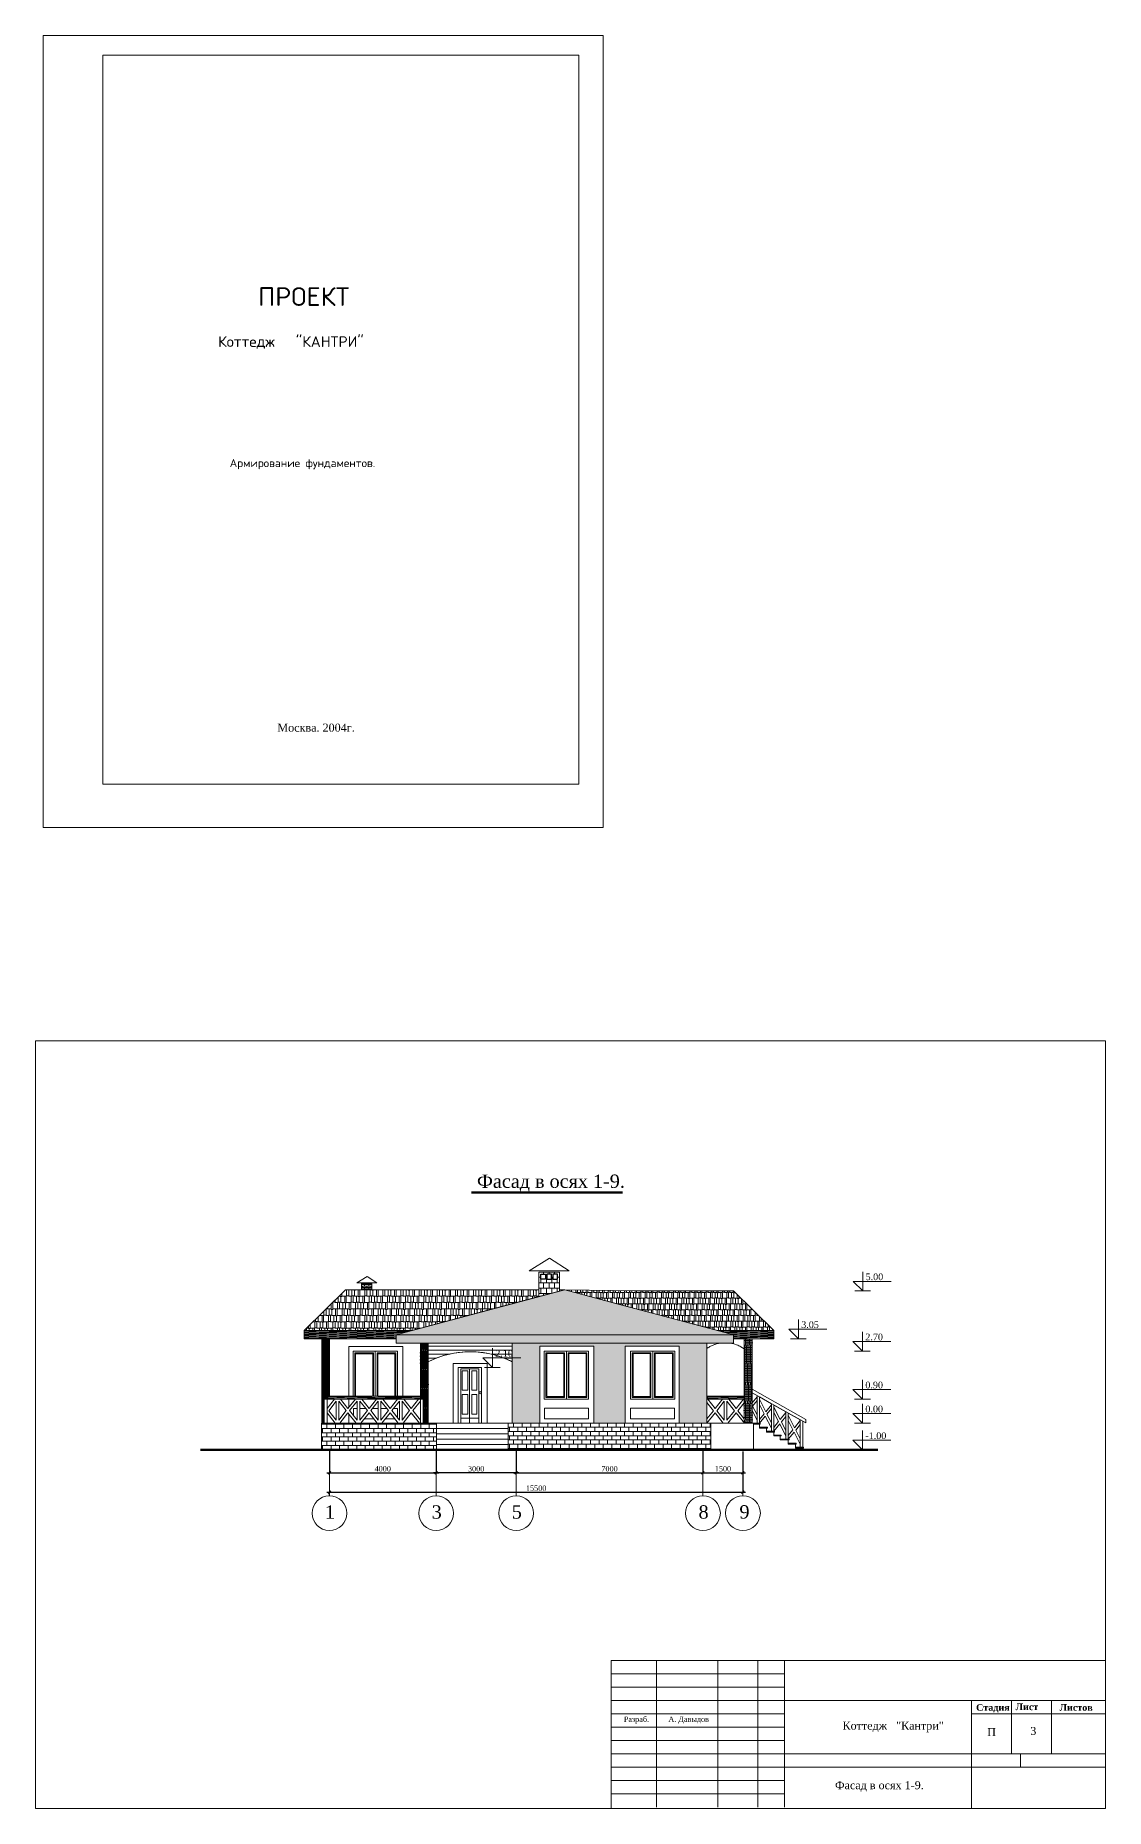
# Model space of a CAD drawing. Extents: x 1526320 to 3332998, y -546296 to 333165.
# Drawn here: x 1797402 to 1837504, y -190573 to -124085 of the extents above; entities that cross this region are included whole.
import ezdxf

# ---------------------------------------------------------------- set-up
doc = ezdxf.new("R2010")
doc.units = 0
doc.header["$LTSCALE"] = 500
doc.header["$MEASUREMENT"] = 0
doc.layers.get('0').update_dxf_attribs({"linetype": 'CONTINUOUS', "lineweight": 0})
doc.layers.add('Для печати', color=250, linetype='CONTINUOUS', lineweight=0)
doc.styles.add('NAKLON', font='TIMESBD.TTF', dxfattribs={"height": 500})
doc.styles.add('ROMANS', font='romans', dxfattribs={"height": 2.5})
doc.styles.get("Standard").update_dxf_attribs({"font": 'TIMES.TTF', "height": 150})
doc.dimstyles.new('ISO-25', dxfattribs={"dimtxt": 300, "dimasz": 100, "dimexe": 0, "dimexo": 0, "dimgap": 50, "dimtad": 1, "dimdec": 0, "dimrnd": 10, "dimtxsty": 'Standard', "dimblk": 'OBLIQUE', "dimcen": 100, "dimdle": 100, "dimadec": 0, "dimazin": 0, "dimtfac": 1, "dimtdec": 0, "dimtmove": 0, "dimatfit": 3, "dimldrblk": 'OBLIQUE', "dimfxl": 0, "dimarcsym": 0})
pattern_1 = [(179, (261401.94, 21167.876), (-77.314382, -42.4071368), [109.375, -21.875, 0, -21.875])]

# ---------------------------------------------------------------- blocks, each defined once
blk = doc.blocks.new('_Oblique')
at = {"color": 0, "linetype": 'ByBlock', "lineweight": -2}
blk.add_line((-0.5, -0.5), (0.5, 0.5), dxfattribs=at)
blk = doc.blocks.new('*D57')
at = {"layer": 'Для печати', "color": 0, "linetype": 'Continuous', "lineweight": -2, "ltscale": 0.13}
for p, q in [((1815416, -177137), (1815416, -177987)), ((1822416, -177137), (1822416, -177987)), ((1815316, -177987), (1822516, -177987))]:
    blk.add_line(p, q, dxfattribs=at)
at = {"layer": 'Для печати', "color": 0, "linetype": 'Continuous', "lineweight": -2, "ltscale": 0.13, "xscale": 100, "yscale": 100, "zscale": 100, "rotation": 180}
blk.add_blockref('_Oblique', (1815416, -177987), dxfattribs=at)
at = {"layer": 'Для печати', "color": 0, "linetype": 'Continuous', "lineweight": -2, "ltscale": 0.13, "xscale": 100, "yscale": 100, "zscale": 100}
blk.add_blockref('_Oblique', (1822416, -177987), dxfattribs=at)
at = {"layer": 'Для печати', "color": 0, "linetype": 'Continuous', "lineweight": 5, "ltscale": 0.13, "insert": (1818916, -177835), "char_height": 200, "attachment_point": 5}
blk.add_mtext('7000', dxfattribs=at)
blk = doc.blocks.new('*D58')
at = {"layer": 'Для печати', "color": 0, "linetype": 'Continuous', "lineweight": -2, "ltscale": 0.13}
for p, q in [((1823916, -177190), (1823916, -178710)), ((1808317, -178710), (1824016, -178710)), ((1808417, -178846), (1808417, -178710))]:
    blk.add_line(p, q, dxfattribs=at)
at = {"layer": 'Для печати', "color": 0, "linetype": 'Continuous', "lineweight": -2, "ltscale": 0.13, "xscale": 100, "yscale": 100, "zscale": 100, "rotation": 180}
blk.add_blockref('_Oblique', (1808417, -178710), dxfattribs=at)
at = {"layer": 'Для печати', "color": 0, "linetype": 'Continuous', "lineweight": -2, "ltscale": 0.13, "xscale": 100, "yscale": 100, "zscale": 100}
blk.add_blockref('_Oblique', (1823916, -178710), dxfattribs=at)
at = {"layer": 'Для печати', "color": 0, "linetype": 'Continuous', "lineweight": 5, "ltscale": 0.13, "insert": (1816166, -178559), "char_height": 200, "attachment_point": 5}
blk.add_mtext('15500', dxfattribs=at)
blk = doc.blocks.new('*D54')
at = {"layer": 'Для печати', "color": 0, "linetype": 'Continuous', "lineweight": -2, "ltscale": 0.13}
for p, q in [((1812417, -177137), (1812417, -177987)), ((1815416, -177137), (1815416, -177987)), ((1815516, -177987), (1812317, -177987))]:
    blk.add_line(p, q, dxfattribs=at)
at = {"layer": 'Для печати', "color": 0, "linetype": 'Continuous', "lineweight": -2, "ltscale": 0.13, "xscale": 100, "yscale": 100, "zscale": 100, "rotation": 180}
blk.add_blockref('_Oblique', (1812417, -177987), dxfattribs=at)
at = {"layer": 'Для печати', "color": 0, "linetype": 'Continuous', "lineweight": -2, "ltscale": 0.13, "xscale": 100, "yscale": 100, "zscale": 100}
blk.add_blockref('_Oblique', (1815416, -177987), dxfattribs=at)
at = {"layer": 'Для печати', "color": 0, "linetype": 'Continuous', "lineweight": 5, "ltscale": 0.13, "insert": (1813916, -177835), "char_height": 200, "attachment_point": 5}
blk.add_mtext('3000', dxfattribs=at)
blk = doc.blocks.new('*D55')
at = {"layer": 'Для печати', "color": 0, "linetype": 'Continuous', "lineweight": -2, "ltscale": 0.13}
for p, q in [((1808417, -177137), (1808417, -177987)), ((1812417, -177137), (1812417, -177987)), ((1808317, -177987), (1812517, -177987))]:
    blk.add_line(p, q, dxfattribs=at)
at = {"layer": 'Для печати', "color": 0, "linetype": 'Continuous', "lineweight": -2, "ltscale": 0.13, "xscale": 100, "yscale": 100, "zscale": 100, "rotation": 180}
blk.add_blockref('_Oblique', (1808417, -177987), dxfattribs=at)
at = {"layer": 'Для печати', "color": 0, "linetype": 'Continuous', "lineweight": -2, "ltscale": 0.13, "xscale": 100, "yscale": 100, "zscale": 100}
blk.add_blockref('_Oblique', (1812417, -177987), dxfattribs=at)
at = {"layer": 'Для печати', "color": 0, "linetype": 'Continuous', "lineweight": 5, "ltscale": 0.13, "insert": (1810417, -177835), "char_height": 200, "attachment_point": 5}
blk.add_mtext('4000', dxfattribs=at)
blk = doc.blocks.new('*D56')
at = {"layer": 'Для печати', "color": 0, "linetype": 'Continuous', "lineweight": -2, "ltscale": 0.13}
for p, q in [((1822416, -177083), (1822416, -177987)), ((1823916, -177190), (1823916, -177987)), ((1822316, -177987), (1824016, -177987))]:
    blk.add_line(p, q, dxfattribs=at)
at = {"layer": 'Для печати', "color": 0, "linetype": 'Continuous', "lineweight": -2, "ltscale": 0.13, "xscale": 100, "yscale": 100, "zscale": 100, "rotation": 180}
blk.add_blockref('_Oblique', (1822416, -177987), dxfattribs=at)
at = {"layer": 'Для печати', "color": 0, "linetype": 'Continuous', "lineweight": -2, "ltscale": 0.13, "xscale": 100, "yscale": 100, "zscale": 100}
blk.add_blockref('_Oblique', (1823916, -177987), dxfattribs=at)
at = {"layer": 'Для печати', "color": 0, "linetype": 'Continuous', "lineweight": 5, "ltscale": 0.13, "insert": (1823166, -177835), "char_height": 200, "attachment_point": 5}
blk.add_mtext('1500', dxfattribs=at)

msp = doc.modelspace()

# ---------------------------------------------------------------- hatches: boundary and pattern name
at = {"layer": 'Для печати', "linetype": 'Continuous', "lineweight": 0, "ltscale": 1.3}
h = msp.add_hatch(dxfattribs=at)
h.set_pattern_fill('AR-B88', color=250, style=0)
h.set_pattern_definition([(180, (2370674.17, 127440.62), (0, 203.2), []), (90, (2370674.17, 127440.62), (101.6, 203.2), [203.2, -203.2])])
h.paths.add_polyline_path([(1816743.8, -170529.1), (1816567.8, -170529.1), (1816567.8, -170724.5), (1816743.8, -170724.5)], flags=16)
h.paths.add_polyline_path([(1816340.9, -170529.1), (1816516.9, -170529.1), (1816516.9, -170724.5), (1816340.9, -170724.5)], flags=16)
h.paths.add_polyline_path([(1816966.8, -170529.1), (1816790.7, -170529.1), (1816790.7, -170724.5), (1816966.8, -170724.5)], flags=16)
h.paths.add_polyline_path([(1817041.1, -170458.8), (1816266.5, -170458.8), (1816266.5, -171377.3), (1817041.1, -171169.5)])
at = {"layer": 'Для печати', "linetype": 'Continuous', "lineweight": 0, "ltscale": 0.13}
h = msp.add_hatch(dxfattribs=at)
h.set_pattern_fill('AR-RSHKE', color=250, scale=20, style=0)
edge = h.paths.add_edge_path()
edge.add_line((1817236.1, -171117.8), (1817040.7, -171117.8))
edge.add_line((1817040.7, -171117.8), (1817040.7, -171170.6))
edge.add_line((1817040.7, -171170.6), (1817233.9, -171117.8))
edge.add_line((1816266.5, -171118.1), (1809014.7, -171118.1))
edge.add_line((1809014.7, -171118.1), (1807468.6, -172652.1))
edge.add_line((1807468.6, -172652.1), (1811511.7, -172652.1))
edge.add_line((1811511.7, -172652.1), (1816266.5, -171375.5))
edge.add_line((1816266.5, -171375.5), (1816266.5, -171118))
h = msp.add_hatch(dxfattribs=at)
h.set_pattern_fill('AR-BRSTD', color=250, scale=20, style=0)
h.set_pattern_definition([(0, (-14742.57, 114816.794), (0, 53.34), []), (90, (-14742.57, 114816.79), (-80, 53.34), [53.34, -53.34])])
h.paths.add_polyline_path([(1810006.7, -170884), (1809619.4, -170884), (1809619.4, -171120.4), (1810006.7, -171117.2)])
h = msp.add_hatch(dxfattribs=at)
h.set_pattern_fill('AR-RSHKE', color=250, scale=20, style=0)
edge = h.paths.add_edge_path()
edge.add_line((1810916.5, -172811.5), (1817238.4, -171118.1))
edge.add_line((1817238.4, -171118.1), (1823567.2, -172811.5))
edge.add_line((1823567.2, -172811.5), (1811743.2, -172811.5))
h = msp.add_hatch(dxfattribs=at)
h.set_pattern_fill('AR-RSHKE', color=250, scale=18, style=0)
h.set_pattern_definition([(0, (261402.4, 20586.2), (459, 216), [108, -90, 126, -54, 162, -72]), (0, (261510.4, 20595.2), (459, 216), [90, -342, 72, -108]), (0, (261726.4, 20572.7), (459, 216), [54, -558]), (90, (261402.39, 20586.21), (-153, 216), [207, -657]), (90, (261510.39, 20586.21), (-153, 216), [202.5, -661.5]), (90, (261600.39, 20586.21), (-153, 216), [189, -675]), (90, (261726.39, 20572.71), (-153, 216), [207, -657]), (90, (261780.39, 20572.71), (-153, 216), [207, -657]), (90, (261942.39, 20586.21), (-153, 216), [198, -666])])
edge = h.paths.add_edge_path()
edge.add_line((1819961, -171158.3), (1817238.7, -171117.7))
edge.add_line((1817238.7, -171117.7), (1819429.8, -171704.4))
edge.add_line((1819429.8, -171704.4), (1822971.7, -172652.1))
edge.add_line((1822971.7, -172652.1), (1825067.3, -172652.3))
edge.add_line((1825067.3, -172652.3), (1823562.1, -171160.2))
edge.add_line((1823562.1, -171160.2), (1819948.2, -171158.3))
h = msp.add_hatch(dxfattribs=at)
h.set_pattern_fill('ANSI36', color=250, scale=350, angle=134, style=0)
h.set_pattern_definition(pattern_1)
edge = h.paths.add_edge_path()
edge.add_line((1811511.6, -172652.1), (1810916.4, -172811.5))
edge.add_line((1810916.4, -172811.5), (1810916.4, -172963.8))
edge.add_line((1810916.4, -172963.8), (1807468.6, -172962.1))
edge.add_line((1807468.6, -172962.1), (1807468.6, -172652.1))
edge.add_line((1807468.6, -172652.1), (1811511.6, -172652.1))
h = msp.add_hatch(dxfattribs=at)
h.set_pattern_fill('ANSI36', color=250, scale=400, angle=136, style=0)
h.set_pattern_definition([(181, (261401.94, 21167.876), (-86.614053, -51.5194703), [125, -25, 0, -25])])
h.paths.add_polyline_path([(1823566.2, -172811.5), (1810916.4, -172811.5), (1810916.3, -173123.6), (1823566.2, -173123.6)])
h = msp.add_hatch(dxfattribs=at)
h.set_pattern_fill('ANSI36', color=250, scale=350, angle=134, style=0)
h.set_pattern_definition(pattern_1)
edge = h.paths.add_edge_path()
edge.add_line((1825067.5, -172963.5), (1825067.3, -172652.3))
edge.add_line((1825067.3, -172652.3), (1822971.7, -172652.1))
edge.add_line((1822971.7, -172652.1), (1823566.2, -172811.2))
edge.add_line((1823566.2, -172811.2), (1823566.2, -172963.6))
edge.add_line((1823566.2, -172963.6), (1825067.5, -172963.5))
h = msp.add_hatch(dxfattribs=at)
h.set_pattern_fill('ANSI36', color=250, scale=300, angle=44, style=0)
h.paths.add_polyline_path([(1808220.7, -176122.9), (1808130.1, -176123), (1808130.1, -172962.4), (1808419.7, -172962.4), (1808419.7, -175106.6), (1808219.1, -175106.6)])
h = msp.add_hatch(dxfattribs=at)
h.set_pattern_fill('ANSI36', color=250, scale=300, angle=44, style=0)
h.paths.add_polyline_path([(1811937, -176123), (1811827.6, -176123), (1811826.2, -175222.2), (1811937, -175222.3)])
h.paths.add_polyline_path([(1812116.5, -176123), (1811827.5, -176123), (1811826.4, -173123.6), (1812116.5, -173123.6)])
h = msp.add_hatch(dxfattribs=at)
h.set_pattern_fill('ANSI31', color=250, scale=1200, angle=135, style=0)
h.set_pattern_definition([(180, (261401.94, 21167.88), (-3e-14, -150), [])])
edge = h.paths.add_edge_path()
edge.add_line((1815265.9, -173818.3), (1815204.3, -173785.2))
edge.add_line((1815204.3, -173785.2), (1815117.8, -173747.7))
edge.add_line((1815117.8, -173747.7), (1815037.3, -173712.5))
edge.add_line((1815037.3, -173712.5), (1814920.3, -173667))
edge.add_line((1814920.3, -173667), (1814802.9, -173625.7))
edge.add_line((1814802.9, -173625.7), (1814686.8, -173588.5))
edge.add_line((1814686.8, -173588.5), (1814553.9, -173550.6))
edge.add_line((1814553.9, -173550.6), (1814433.6, -173522.5))
edge.add_line((1814433.6, -173522.5), (1814314.3, -173499.5))
edge.add_line((1814314.3, -173499.5), (1814179, -173477.4))
edge.add_line((1814179, -173477.4), (1814046.9, -173461.5))
edge.add_line((1814046.9, -173461.5), (1813921.7, -173448.5))
edge.add_line((1813921.7, -173448.5), (1813881.3, -173447.3))
edge.add_line((1813881.3, -173447.3), (1813792.3, -173447.4))
edge.add_line((1813792.3, -173447.4), (1813574.8, -173445.4))
edge.add_line((1813574.8, -173445.4), (1813418.1, -173454))
edge.add_line((1813418.1, -173454), (1813249.1, -173471.9))
edge.add_line((1813249.1, -173471.9), (1813081.1, -173497.7))
edge.add_line((1813081.1, -173497.7), (1812981.4, -173517.7))
edge.add_line((1812981.4, -173517.7), (1812817.4, -173554.2))
edge.add_line((1812817.4, -173554.2), (1812703.9, -173585.4))
edge.add_line((1812703.9, -173585.4), (1812409.8, -173685.6))
edge.add_line((1812409.8, -173685.6), (1812116.5, -173818.6))
edge.add_line((1812116.5, -173818.6), (1812116.5, -173123.7))
edge.add_line((1812116.5, -173123.7), (1815265.9, -173123.5))
edge.add_line((1815265.9, -173123.5), (1815265.9, -173818.3))
h = msp.add_hatch(dxfattribs=at)
h.set_pattern_fill('AR-SAND', color=250, scale=100, style=0)
h.set_pattern_definition([(37.5, (261401.94, 21167.88), (-6.299336, 192.682377), [0, -152, 0, -170, 0, -162.5]), (7.5, (261401.94, 21167.88), (176.97767, 282.214607), [0, -82, 0, -137, 0, -52.5]), (327.5, (261278.94, 21167.88), (311.414186, 0.565905), [0, -50, 0, -180, 0, -235]), (317.5, (261278.94, 21167.88), (300.61266, 87.767556), [0, -25, 0, -118, 0, -135])])
h.paths.add_polyline_path([(1815265.9, -176123.1), (1822566.6, -176123.1), (1822566.6, -173123.5), (1815265.9, -173123.5)])
h.paths.add_polyline_path([(1816306.3, -173240.6), (1818329, -173240.6), (1818329, -176122.8), (1816306.3, -176122.8)], flags=16)
h.paths.add_polyline_path([(1821525.3, -173240.6), (1819502.7, -173240.6), (1819502.7, -176122.8), (1821525.3, -176122.8)], flags=16)
h = msp.add_hatch(dxfattribs=at)
h.set_pattern_fill('ANSI36', color=250, scale=400, angle=44, style=0)
h.paths.add_polyline_path([(1824259.8, -176123), (1823959.9, -176123), (1823960.3, -172964.4), (1824260.2, -172964.4)])
at = {"layer": 'Для печати', "linetype": 'Continuous', "lineweight": 15, "ltscale": 0.13}
h = msp.add_hatch(dxfattribs=at)
h.set_pattern_fill('ANSI36', color=250, scale=350, angle=136, style=0)
h.set_pattern_definition([(181, (247604.16, 21168.935), (-75.7872964, -45.0795365), [109.375, -21.875, 0, -21.875])])
h.paths.add_polyline_path([(1808219.4, -175222.2), (1811827.1, -175224.7), (1811827.1, -175106.7), (1808219.4, -175106.7)])
h = msp.add_hatch(dxfattribs=at)
h.set_pattern_fill('ANSI36', color=250, scale=350, angle=136, style=0)
h.set_pattern_definition([(181, (261840.476, 21167.746), (-75.7872964, -45.0795365), [109.375, -21.875, 0, -21.875])])
h.paths.add_polyline_path([(1822566.4, -175223.4), (1823960, -175223.4), (1823960, -175107.9), (1822566.5, -175107.9)])
at = {"layer": 'Для печати', "linetype": 'Continuous', "lineweight": 0, "ltscale": 0.13}
h = msp.add_hatch(dxfattribs=at)
h.set_pattern_fill('AR-B816', color=250, scale=20, style=0)
h.paths.add_polyline_path([(1812426.4, -176123.1), (1815116, -176123.1), (1815116, -177123.3), (1812426.4, -177123.3)], flags=16)
h.paths.add_polyline_path([(1808116.6, -176123.1), (1815116, -176123.1), (1815116, -177123.3), (1808116.6, -177123.3)])
at = {"layer": 'Для печати', "linetype": 'Continuous', "lineweight": 15, "ltscale": 0.13}
h = msp.add_hatch(dxfattribs=at)
h.set_pattern_fill('ANSI31', color=250, scale=1600, angle=135, style=0)
h.set_pattern_definition([(180, (261401.94, 21276.4), (-4e-14, -200), [])])
h.paths.add_polyline_path([(1812423.2, -176139.7), (1815112.9, -176139.7), (1815112.9, -177139.9), (1812423.2, -177139.9)])
at = {"layer": 'Для печати', "linetype": 'Continuous', "lineweight": 0, "ltscale": 0.13}
h = msp.add_hatch(dxfattribs=at)
h.set_pattern_fill('AR-B816', color=250, scale=20, style=0)
h.set_pattern_definition([(0, (261401.94, 21167.88), (0, 160), []), (90, (261401.94, 21167.88), (-160, 160), [160, -160])])
h.paths.add_polyline_path([(1815116, -177123.3), (1822716.5, -177123.3), (1822716.5, -176123.1), (1815116, -176123.1)])

# ---------------------------------------------------------------- linework, layer by layer
at = {"layer": 'Для печати', "color": 250, "linetype": 'Continuous', "lineweight": 50, "ltscale": 0.13}
for p, q in [((1819401.6, -167469.9), (1813742.6, -167469.9)), ((1828975.8, -177123.3), (1803590.3, -177123.3))]:
    msp.add_line(p, q, dxfattribs=at)
at = {"layer": 'Для печати', "color": 250, "linetype": 'Continuous', "lineweight": 15}
for p, q in [((1828403.2, -171165.3), (1828043.2, -170805.3)), ((1828043.2, -170805.3), (1829465.5, -170805.3)), ((1828403.2, -171165.3), (1828403.2, -170445.3)), ((1828107.5, -171165.3), (1828698.9, -171165.3)), ((1825992.2, -172960.9), (1825632.2, -172600.9)), ((1825632.2, -172600.9), (1827054.4, -172600.9)), ((1825992.2, -172960.9), (1825992.2, -172240.9)), ((1828393.3, -173420.4), (1828393.3, -172700.4)), ((1809302.5, -173421.5), (1810971.2, -173420.9)), ((1809302.5, -173422.3), (1809302.5, -175107)), ((1809372, -173486.9), (1809372, -175107)), ((1809372, -173486.9), (1810067.5, -173486.9)), ((1809399.9, -173516.7), (1809399.9, -175107)), ((1809399.9, -173516.7), (1810039.7, -173516.7)), ((1810039.7, -173516.7), (1810039.7, -175107)), ((1810067.5, -173486.8), (1810067.5, -175107)), ((1810137.1, -173421.2), (1810137.1, -175107)), ((1810206.1, -173486.8), (1810206.1, -175106.8)), ((1810901.6, -173486.9), (1810206.1, -173486.9)), ((1810233.9, -173516.7), (1810233.9, -175106.4)), ((1810873.8, -173516.7), (1810233.9, -173516.7)), ((1810873.8, -173516.7), (1810873.8, -175106.7)), ((1810901.6, -173486.9), (1810901.6, -175156.1)), ((1810971.2, -173421.7), (1810971.2, -175225.2)), ((1814526, -174033.7), (1814526, -173313.7)), ((1816463.2, -173419.6), (1818131.9, -173419)), ((1816463.2, -173420.4), (1816463.2, -175223.2)), ((1816532.8, -173485), (1816532.8, -175154.2)), ((1816532.8, -173485), (1817228.3, -173485)), ((1816560.6, -173514.8), (1816560.6, -175126.4)), ((1816560.6, -173514.8), (1817200.4, -173514.8)), ((1817200.4, -173514.7), (1817200.4, -175126.4)), ((1817228.3, -173484.9), (1817228.3, -175154.2)), ((1817297.8, -173419.3), (1817297.8, -175223.5)), ((1817366.8, -173484.9), (1817366.8, -175154.2)), ((1818062.3, -173485), (1817366.8, -173485)), ((1817394.6, -173514.7), (1817394.6, -175126.4)), ((1818034.5, -173514.8), (1817394.6, -173514.8)), ((1818034.5, -173514.8), (1818034.5, -175126.4)), ((1818062.3, -173485), (1818062.3, -175154.2)), ((1818132, -173419.8), (1818132, -175223.2)), ((1821368.4, -173419.6), (1819699.7, -173419)), ((1819699.7, -173419.8), (1819699.7, -175223.2)), ((1819769.3, -173485), (1819769.3, -175154.2)), ((1819769.3, -173485), (1820464.8, -173485)), ((1819797.1, -173514.8), (1819797.1, -175126.4)), ((1819797.1, -173514.8), (1820437, -173514.8)), ((1820437, -173514.7), (1820437, -175126.4)), ((1820464.8, -173484.9), (1820464.8, -175154.2)), ((1820533.8, -173419.3), (1820533.8, -175223.5)), ((1820603.4, -173484.9), (1820603.4, -175154.2)), ((1821298.9, -173485), (1820603.4, -173485)), ((1820631.2, -173514.7), (1820631.2, -175126.4)), ((1821271, -173514.8), (1820631.2, -173514.8)), ((1821271, -173514.8), (1821271, -175126.4)), ((1821298.9, -173485), (1821298.9, -175154.2)), ((1821368.4, -173420.4), (1821368.4, -175223.2)), ((1825696.5, -172960.9), (1826287.9, -172960.9)), ((1828393.3, -173420.4), (1828033.3, -173060.4)), ((1828033.3, -173060.4), (1829455.6, -173060.4)), ((1828097.7, -173420.4), (1828689, -173420.4)), ((1813297.6, -174030.9), (1814072.7, -174030.9)), ((1813347.6, -174080.9), (1813347.6, -176122.7)), ((1813347.6, -174080.9), (1814022.6, -174080.9)), ((1813347.7, -174080.9), (1813347.7, -176122.7)), ((1813393.1, -174160.9), (1813393.1, -174890.9)), ((1813393.1, -174160.9), (1813608.1, -174160.9)), ((1813608.1, -174160.9), (1813608.1, -174890.9)), ((1813672.7, -174080.9), (1813672.7, -176122.7)), ((1813752.7, -174160.9), (1813752.7, -174890.9)), ((1813752.7, -174160.9), (1813942.7, -174160.9)), ((1813942.7, -174160.9), (1813942.7, -174890.9)), ((1814022.7, -174080.9), (1814022.7, -176122.7)), ((1814122.9, -174031.4), (1814122.5, -176122.7)), ((1814166, -173673.7), (1815588.3, -173673.7)), ((1814526, -174033.7), (1814166, -173673.7)), ((1814230.3, -174033.7), (1814821.7, -174033.7)), ((1828034.6, -174862.8), (1829456.9, -174862.8)), ((1828394.6, -175222.8), (1828034.6, -174862.8)), ((1828394.6, -175222.8), (1828394.6, -174502.8)), ((1809369.9, -175127.2), (1810009.8, -175127.2)), ((1810873.8, -175128.3), (1810233.9, -175128.3)), ((1811256.2, -175155), (1810560.7, -175155)), ((1811228.4, -175127.2), (1810588.5, -175127.2)), ((1813393.1, -174890.9), (1813608.1, -174890.9)), ((1813393.1, -175050.9), (1813393.1, -175780.9)), ((1813393.1, -175050.9), (1813608.1, -175050.9)), ((1813608.1, -175050.9), (1813608.1, -175780.9)), ((1813752.7, -174890.9), (1813942.7, -174890.9)), ((1813752.7, -175050.9), (1813752.7, -175780.9)), ((1813752.7, -175050.9), (1813942.7, -175050.9)), ((1813942.7, -175050.9), (1813942.7, -175780.9)), ((1816463.2, -175223.2), (1818131.9, -175222.6)), ((1816532.8, -175154.2), (1817228.3, -175154.2)), ((1816560.6, -175126.4), (1817200.4, -175126.4)), ((1818062.3, -175154.2), (1817366.8, -175154.2)), ((1818034.5, -175126.4), (1817394.6, -175126.4)), ((1821368.4, -175223.2), (1819699.7, -175222.6)), ((1819769.3, -175154.2), (1820464.8, -175154.2)), ((1819797.1, -175126.4), (1820437, -175126.4)), ((1821298.9, -175154.2), (1820603.4, -175154.2)), ((1821271, -175126.4), (1820631.2, -175126.4)), ((1828098.9, -175222.8), (1828690.3, -175222.8)), ((1828395.5, -176123.2), (1828395.5, -175403.2)), ((1813349.5, -175930.9), (1814022.7, -175930.9)), ((1813393.1, -175780.9), (1813608.1, -175780.9)), ((1813752.7, -175780.9), (1813942.7, -175780.9)), ((1824564.3, -176127.2), (1824307.5, -176127.1)), ((1824564.3, -176157.2), (1824307.5, -176157.2)), ((1824534.3, -176157.2), (1824534.3, -176306.5)), ((1824564.3, -176127.2), (1824564.3, -176157.2)), ((1828035.5, -175763.2), (1829457.8, -175763.2)), ((1828395.5, -176123.2), (1828035.5, -175763.2)), ((1828099.8, -176123.2), (1828691.2, -176123.2)), ((1824834.2, -176277.1), (1824534.2, -176277.1)), ((1824834.2, -176307.1), (1824534.2, -176307.1)), ((1824804.2, -176307.1), (1824804.2, -176457)), ((1825104.2, -176427), (1824804.2, -176427)), ((1825104.2, -176457), (1824804.2, -176457)), ((1824834.2, -176277.1), (1824834.2, -176307.1)), ((1825344.2, -176572.7), (1825074.1, -176572.7)), ((1825344.2, -176602.7), (1825074.1, -176602.7)), ((1825074.2, -176457), (1825074.2, -176602.7)), ((1825104.2, -176427), (1825104.2, -176457)), ((1825644.2, -176722.7), (1825313.2, -176722.7)), ((1825314.2, -176602.6), (1825314.2, -176752.7)), ((1825644.2, -176752.7), (1825314.9, -176752.7)), ((1825344.2, -176572.7), (1825344.2, -176602.7)), ((1825614.2, -176752.7), (1825614.2, -176904.3)), ((1825644.4, -176722.4), (1825644.4, -176752.4)), ((1828394.7, -177123.1), (1828034.7, -176763.1)), ((1828034.7, -176763.1), (1829456.9, -176763.1)), ((1828394.7, -177123.1), (1828394.7, -176403.1)), ((1825914.2, -176874.3), (1825614.2, -176874.3)), ((1825914.2, -176904.3), (1825614.2, -176904.3)), ((1825884.2, -176904.3), (1825884.2, -177056)), ((1826184.2, -177026), (1825884.2, -177026)), ((1826184.2, -177056), (1825884.2, -177056)), ((1825914.4, -176874), (1825914.4, -176904)), ((1826154.2, -177056), (1826154.2, -177123.1)), ((1826184.2, -177026.1), (1826184.2, -177056.1)), ((1828099, -177123.1), (1828690.4, -177123.1)), ((1820677.7, -190521), (1820678.6, -185021)), ((1822977.7, -190521.4), (1822978.6, -185021.4)), ((1824477.7, -190521.6), (1824478.6, -185021.6)), ((1825477.7, -190521.8), (1825478.6, -185021.8)), ((1818978.5, -185520.7), (1825478.5, -185521.8)), ((1818978.3, -186520.7), (1825478.3, -186521.8)), ((1818978.3, -187020.7), (1825478.3, -187021.8)), ((1832480.2, -187023.7), (1837480.2, -187024.6)), ((1818978.1, -188020.7), (1825478.1, -188021.8)), ((1818978, -188520.7), (1825478, -188521.8)), ((1818977.9, -189020.7), (1837477.9, -189023.8)), ((1818977.8, -189520.7), (1825477.8, -189521.8)), ((1818977.8, -190020.7), (1825477.8, -190021.8))]:
    msp.add_line(p, q, dxfattribs=at)
at = {"layer": 'Для печати', "color": 250, "linetype": 'Continuous', "lineweight": 15, "ltscale": 0.13}
for p, q in [((1809147.1, -175222.2), (1809147.1, -175530.8)), ((1824444.2, -176127.1), (1824444.2, -175144.8)), ((1824534, -176126.9), (1824534, -175144.6)), ((1824984.6, -176427), (1824984.6, -175444.6)), ((1825074.4, -176427), (1825074.4, -175444.6)), ((1809147.1, -175773.9), (1809147.1, -176122.8)), ((1809316.2, -175566.2), (1809316.2, -175831.9)), ((1809458.5, -175566.2), (1809316.2, -175566.2)), ((1809420.3, -175964.3), (1809458.1, -175964.3)), ((1809774.4, -175566.5), (1809559.4, -175566.5)), ((1809560, -175964.3), (1809596.7, -175964.3)), ((1809721.8, -175964.3), (1810088.3, -175964.3)), ((1810250.2, -175566.5), (1810034.7, -175566.5)), ((1810212.1, -175964.3), (1810249.3, -175964.3)), ((1810349, -175964.3), (1810386.5, -175964.3)), ((1810564, -175566.5), (1810349.4, -175566.5)), ((1810510, -175964.3), (1810877.2, -175964.3)), ((1810966.8, -175566.5), (1810823, -175566.5)), ((1810966.8, -175921.4), (1810966.8, -175566.5)), ((1825524.9, -176722.7), (1825524.9, -175740.3)), ((1825614.7, -176722.6), (1825614.7, -175740.3)), ((1826065.3, -177026), (1826065.3, -176043.6)), ((1826155, -177026), (1826155, -176043.6)), ((1818978, -185024.9), (1837480, -185024.9)), ((1818978, -190562), (1818978, -185024.9)), ((1825472.2, -186016.2), (1818980.8, -186016.2)), ((1819003.3, -186520.1), (1837474.3, -186520.1)), ((1832480.6, -186519.2), (1832480.6, -190573.1)), ((1833977.2, -186519.2), (1833977.2, -188517)), ((1835473.8, -186519.2), (1835473.8, -188517)), ((1818990.7, -187523.1), (1825478.5, -187523.1)), ((1825479.6, -188517.2), (1832473.4, -188517.2)), ((1832473.4, -188517.2), (1837474, -188517.2)), ((1834322.5, -188517), (1834322.5, -189020.1))]:
    msp.add_line(p, q, dxfattribs=at)
at = {"layer": 'Для печати', "color": 250, "linetype": 'Continuous', "lineweight": 5}
for p, q in [((1808416.9, -177136.7), (1808416.9, -178845.6)), ((1812416.7, -177136.7), (1812416.7, -178845.6)), ((1815416.3, -177136.7), (1815416.3, -178845.6)), ((1822416.2, -177082.7), (1822416.2, -178845.6)), ((1823916, -177187.8), (1823916, -178841.1))]:
    msp.add_line(p, q, dxfattribs=at)
at = {"layer": 'Для печати', "color": 250, "linetype": 'Continuous', "lineweight": 15, "ltscale": 0.13}
for points in [[(1797693.7, -124085.2), (1818679.2, -124085.2), (1818679.2, -153788.2), (1797693.7, -153788.2)], [(1799920.6, -124827.3), (1817765.5, -124827.3), (1817765.5, -152155.5), (1799920.6, -152155.5)], [(1823566.2, -172811.5), (1810916.4, -172811.5), (1810916.3, -173123.6), (1823566.2, -173123.6)], [(1812116.5, -176123), (1811827.5, -176123), (1811826.4, -173123.6), (1812116.5, -173123.6)], [(1815265.9, -176123.1), (1822566.6, -176123.1), (1822566.6, -173123.5), (1815265.9, -173123.5)], [(1816306.3, -173240.6), (1818329, -173240.6), (1818329, -176122.8), (1816306.3, -176122.8)], [(1821525.3, -173240.6), (1819502.7, -173240.6), (1819502.7, -176122.8), (1821525.3, -176122.8)], [(1824259.8, -176123), (1823959.9, -176123), (1823960.3, -172964.4), (1824260.2, -172964.4)], [(1814325.9, -173878.7), (1813059.2, -173878.7), (1813059.2, -176120.5), (1814325.9, -176120.5)], [(1814122.5, -176122.7), (1813246.3, -176122.7), (1813247.1, -174030.9), (1814122.9, -174030.9)], [(1808219.4, -175222.2), (1811827.1, -175224.7), (1811827.1, -175106.7), (1808219.4, -175106.7)], [(1822566.4, -175223.4), (1823960, -175223.4), (1823960, -175107.9), (1822566.5, -175107.9)], [(1808116.6, -176123.1), (1815116, -176123.1), (1815116, -177123.3), (1808116.6, -177123.3)], [(1812426.4, -176123.1), (1815116, -176123.1), (1815116, -177123.3), (1812426.4, -177123.3)], [(1815116, -177123.3), (1822716.5, -177123.3), (1822716.5, -176123.1), (1815116, -176123.1)], [(1816477.4, -175564.2), (1818128.1, -175564.2), (1818128.1, -175962.7), (1816477.4, -175962.7)], [(1821354.2, -175564.2), (1819703.5, -175564.2), (1819703.5, -175962.7), (1821354.2, -175962.7)], [(1822716.5, -176123.1), (1824307.3, -176123.1), (1824307.5, -177123.3), (1822716.5, -177123.3)]]:
    msp.add_lwpolyline(points, close=True, dxfattribs=at)
at = {"layer": 'Для печати', "color": 250, "linetype": 'Continuous', "lineweight": 0, "ltscale": 0.13}
msp.add_lwpolyline([(1837504.2, -190571.4), (1797401.6, -190571.4), (1797401.6, -161788.3), (1837504.2, -161788.3)], close=True, dxfattribs=at)
at = {"layer": 'Для печати', "color": 250, "linetype": 'Continuous', "lineweight": 15, "ltscale": 1.3}
for points in [[(1815906, -170414.4), (1816669.4, -169936.1), (1817404.6, -170413.5)], [(1809446.9, -170859.8), (1809828.6, -170620.6), (1810196.2, -170859.3)], [(1817041.1, -170458.8), (1816266.5, -170458.8), (1816266.5, -171377.3), (1817041.1, -171169.5)], [(1810006.7, -170884), (1809619.4, -170884), (1809619.4, -171120.4), (1810006.7, -171117.2)]]:
    msp.add_lwpolyline(points, close=True, dxfattribs=at)
at = {"layer": 'Для печати', "color": 250, "linetype": 'Continuous', "lineweight": 30, "ltscale": 1.3}
for points in [[(1816340.9, -170529.1), (1816516.9, -170529.1), (1816516.9, -170724.5), (1816340.9, -170724.5)], [(1816743.8, -170529.1), (1816567.8, -170529.1), (1816567.8, -170724.5), (1816743.8, -170724.5)], [(1816966.8, -170529.1), (1816790.7, -170529.1), (1816790.7, -170724.5), (1816966.8, -170724.5)]]:
    msp.add_lwpolyline(points, close=True, dxfattribs=at)
at = {"layer": 'Для печати', "color": 250, "linetype": 'Continuous', "lineweight": 15, "ltscale": 0.13}
for points in [[(1816266.5, -171118.1), (1809014.7, -171118.1), (1807468.6, -172652.1), (1811511.7, -172652.1), (1816266.5, -171375.5), (1816266.5, -171118)], [(1810916.5, -172811.5), (1817238.4, -171118.1), (1823567.2, -172811.5), (1811743.2, -172811.5)], [(1817236.1, -171117.8), (1817040.7, -171117.8), (1817040.7, -171170.6), (1817233.9, -171117.8)], [(1811511.6, -172652.1), (1810916.4, -172811.5), (1810916.4, -172963.8), (1807468.6, -172962.1), (1807468.6, -172652.1), (1811511.6, -172652.1)], [(1825067.5, -172963.5), (1825067.3, -172652.3), (1822971.7, -172652.1), (1823566.2, -172811.2), (1823566.2, -172963.6), (1825067.5, -172963.5)], [(1808220.7, -176122.9), (1808130.1, -176123), (1808130.1, -172962.4), (1808419.7, -172962.4), (1808419.7, -175106.6), (1808219.1, -175106.6), (1808220.7, -176122.9)], [(1811168.2, -175106.7), (1811168.2, -173242.4), (1809145.7, -173242.4), (1809145.7, -175106.7)], [(1824259.9, -174987.2), (1826266.4, -176105.5), (1826278.4, -175978.7), (1824260, -174853.3), (1824259.9, -174987.2)], [(1808606.7, -175223.3), (1808330.1, -175575.2), (1808329.8, -175223.3), (1808606.6, -175223.3)], [(1808675.2, -175294.5), (1808392.4, -175654.2), (1808675.3, -176014.2), (1808675.3, -175295.3)], [(1808768.9, -175293.4), (1809051.6, -175653.1), (1808768.8, -176013.1), (1808768.8, -175294.2)], [(1808837.4, -175222.2), (1809113.7, -175574.1), (1809390.2, -175222.2), (1808837.4, -175222.2)], [(1809458.4, -175293.7), (1809175.8, -175653.1), (1809458.4, -176012.9), (1809458.4, -175293.7)], [(1809559.9, -175292.5), (1809842.6, -175652.2), (1809559.8, -176012.2), (1809559.8, -175293.3)], [(1809628.4, -175221.3), (1809904.6, -175573.2), (1810181.1, -175221.3), (1809628.4, -175221.3)], [(1810249.4, -175292.8), (1809966.7, -175652.2), (1810249.4, -176011.9), (1810249.4, -175292.8)], [(1810348.9, -175292.8), (1810631.5, -175652.2), (1810348.9, -176011.9), (1810348.9, -175292.8)], [(1810969.9, -175221.3), (1810693.6, -175573.2), (1810417.1, -175221.3), (1810969.9, -175221.3)], [(1811038.4, -175292.5), (1810755.7, -175652.2), (1811038.5, -176012.2), (1811038.5, -175293.3)], [(1811139.9, -175293.7), (1811422.5, -175653.1), (1811139.9, -176012.9), (1811139.9, -175293.7)], [(1811760.9, -175222.2), (1811484.6, -175574.1), (1811208.1, -175222.2), (1811760.8, -175222.2)], [(1811827.2, -175296.2), (1811546.6, -175653.1), (1811827.4, -176010.5), (1811827.2, -175296.2)], [(1822566.6, -175343.5), (1822810.9, -175654.2), (1822566.6, -175965.2), (1822566.6, -175343.5)], [(1822596.6, -175223.3), (1822872.9, -175575.2), (1823149.4, -175223.4), (1822596.7, -175223.4)], [(1823217.6, -175294.8), (1822935, -175654.2), (1823217.6, -176014), (1823217.6, -175294.9)], [(1823317.2, -175294.8), (1823599.8, -175654.2), (1823317.2, -176014), (1823317.2, -175294.9)], [(1823938.2, -175223.3), (1823661.9, -175575.2), (1823385.4, -175223.4), (1823938.1, -175223.4)], [(1823960, -175353.9), (1823723.9, -175654.2), (1823959.9, -175954.6), (1823960, -175353.9)], [(1824259.9, -174987.2), (1824444.2, -175089.9), (1824444.2, -175128.9), (1824259.8, -175356.5), (1824259.8, -175356.5), (1824259.9, -174987.2)], [(1824444.2, -175271.6), (1824274.4, -175480.1), (1824444.2, -175815.9), (1824444.2, -175271.6)], [(1824533.9, -175139.9), (1824984.5, -175391.1), (1824984.5, -175428.8), (1824770.8, -175692.2), (1824533.9, -175222.8), (1824533.9, -175139.9)], [(1824533.9, -175423.4), (1824709.3, -175768.2), (1824534, -175984.6), (1824534, -175423.7)], [(1825074.3, -175441.2), (1825524.9, -175692.4), (1825524.9, -175724.5), (1825311.2, -175987.9), (1825074.3, -175518.5), (1825074.3, -175441.2)], [(1808330.1, -175733.2), (1808636.7, -176123), (1808330.1, -176122.5), (1808330.1, -175733.2)], [(1809113.7, -175732.1), (1808807.4, -176121.9), (1809420, -176121.9), (1809113.7, -175732.1)], [(1809904.7, -175731.2), (1809598.3, -176121), (1810211, -176121), (1809904.7, -175731.2)], [(1810693.6, -175731.2), (1810999.9, -176121), (1810387.3, -176121), (1810693.6, -175731.2)], [(1811484.6, -175732.1), (1811790.9, -176121.9), (1811178.2, -176121.9), (1811484.6, -175732.1)], [(1822872.9, -175733.2), (1822566.6, -176123.1), (1823179.3, -176123.1), (1822872.9, -175733.2)], [(1823661.9, -175733.2), (1823968.2, -176123.1), (1823355.5, -176123.1), (1823661.9, -175733.2)], [(1824259.9, -175647.6), (1824259.9, -175647.6), (1824444.2, -176009.9), (1824444.2, -176127.1)], [(1824533.9, -176123.8), (1824753.3, -175854.9), (1824984.5, -176309.7), (1824984.5, -176427)], [(1824984.5, -175571.4), (1824814.8, -175779.9), (1824984.5, -176115.8), (1824984.5, -175571.4)], [(1825074.3, -175719.1), (1825249.7, -176063.9), (1825074.4, -176280.3), (1825074.4, -175719.4)], [(1825074.3, -176419.5), (1825293.7, -176150.6), (1825524.9, -176605.4), (1825524.9, -176722.7)], [(1825524.9, -175867.1), (1825355.2, -176075.6), (1825524.9, -176411.5), (1825524.9, -175867.1)], [(1825614.6, -175742.6), (1826065.2, -175993.5), (1826065.2, -176027.7), (1825851.5, -176291.1), (1825614.6, -175821.7), (1825614.6, -175742.8)], [(1825614.7, -176022.3), (1825790, -176367.1), (1825614.7, -176583.5), (1825614.7, -176022.6)], [(1826065.3, -176170.3), (1825895.5, -176378.8), (1826065.3, -176714.7), (1826065.3, -176170.3)], [(1825614.7, -176722.7), (1825834.1, -176453.8), (1826065.3, -176908.6), (1826065.3, -177025.9)]]:
    msp.add_lwpolyline(points, dxfattribs=at)
at = {"layer": 'Для печати', "color": 250, "linetype": 'Continuous', "lineweight": 0, "ltscale": 0.13}
for points in [[(1819961, -171158.3), (1817238.7, -171117.7), (1819429.8, -171704.4), (1822971.7, -172652.1), (1825067.3, -172652.3), (1823562.1, -171160.2), (1819948.2, -171158.3)], [(1815265.9, -173818.3), (1815204.3, -173785.2), (1815117.8, -173747.7), (1815037.3, -173712.5), (1814920.3, -173667), (1814802.9, -173625.7), (1814686.8, -173588.5), (1814553.9, -173550.6), (1814433.6, -173522.5), (1814314.3, -173499.5), (1814179, -173477.4), (1814046.9, -173461.5), (1813921.7, -173448.5), (1813881.3, -173447.3), (1813792.3, -173447.4), (1813574.8, -173445.4), (1813418.1, -173454), (1813249.1, -173471.9), (1813081.1, -173497.7), (1812981.4, -173517.7), (1812817.4, -173554.2), (1812703.9, -173585.4), (1812409.8, -173685.6), (1812116.5, -173818.6), (1812116.5, -173123.7), (1815265.9, -173123.5), (1815265.9, -173818.3)], [(1822566.5, -173123.5), (1823049.7, -173123.7), (1823002.2, -173132.9), (1822971.3, -173139.9), (1822929.3, -173151.1), (1822898.3, -173160.3), (1822860, -173172.9), (1822844.7, -173178.4), (1822823.9, -173186.2), (1822772.2, -173207.7), (1822705, -173239.6), (1822680.4, -173252.7), (1822643.6, -173273.8), (1822618.2, -173289.5), (1822566.6, -173323.5), (1822566.6, -173123.5)], [(1823566.3, -172963.5), (1823566.3, -172963.5), (1823567, -172963.5), (1823566.2, -172963.5), (1823566.2, -173123.6), (1823459.9, -173123.7), (1823499.1, -173131.5), (1823571.8, -173149.2), (1823617.2, -173162.5), (1823671.5, -173181.3), (1823721.9, -173201.5), (1823766.1, -173221.3), (1823800.6, -173238.4), (1823833.4, -173255.8), (1823893.5, -173291.6), (1823959.3, -173336.4), (1823960.3, -172963.5), (1823960.3, -172963.5), (1823960.3, -172963.5), (1823960.3, -172963.5), (1823960.3, -172963.5), (1823960.3, -172963.5), (1823960.3, -172963.5), (1823960.3, -172963.5), (1823566.3, -172963.5)]]:
    msp.add_lwpolyline(points, dxfattribs=at)
at = {"layer": 'Для печати', "color": 250, "linetype": 'Continuous', "lineweight": 9, "ltscale": 0.13}
for points in [[(1808330.1, -176122.9), (1808220.7, -176122.9), (1808219.3, -175222.2), (1808330.1, -175222.2)], [(1811937, -176123), (1811827.6, -176123), (1811826.2, -175222.2), (1811937, -175222.3)]]:
    msp.add_lwpolyline(points, close=True, dxfattribs=at)
at = {"layer": 'Для печати', "color": 250, "linetype": 'Continuous', "lineweight": 0, "ltscale": 0.13}
msp.add_circle((1814065.2, -174979.2), 39.8, dxfattribs=at)
at = {"layer": 'Для печати', "color": 250, "linetype": 'Continuous', "lineweight": 5}
for centre in [(1808417.6, -179498.2), (1812417.9, -179498.2), (1815417.4, -179498.2), (1822417.3, -179498.2), (1823916, -179493.7)]:
    msp.add_circle(centre, 651.5, dxfattribs=at)
at = {"layer": 'Для печати', "color": 250, "linetype": 'Continuous', "lineweight": 15, "ltscale": 0.13}
msp.add_arc((1813691.6, -176937.8), 3494.3, 63.221643, 116.778287, dxfattribs=at)

# ---------------------------------------------------------------- texts
for s, height, style, p in [('ПРОЕКТ', 700, 'ROMANS', (1805742.1, -134226.4)), ('Коттедж   "КАНТРИ"', 400, 'ROMANS', (1804247, -135764.7)), ('Армирование фундаментов.', 300, 'ROMANS', (1804680.8, -140270.5)), ('Стадия', 250, 'NAKLON', (1832652.8, -186908.2)), ('Лист', 250, 'NAKLON', (1834132.3, -186883.9)), ('Листов', 250, 'NAKLON', (1835781.5, -186908.2))]:
    msp.add_text(s, height=height, dxfattribs=dict(at, style=style)).set_placement(p)
for s, height, p in [('Москва. 2004г.', 300, (1806468.5, -150191.5)), ('Фасад в осях 1-9.', 500, (1813948.4, -167298.6))]:
    msp.add_text(s, height=height, dxfattribs=at).set_placement(p)
at = {"layer": 'Для печати', "color": 250, "linetype": 'Continuous', "lineweight": 15}
for s, height, p in [('5.00', 250, (1828511.7, -170758.6)), ('3.05', 250, (1826100.6, -172554.2)), ('2.70', 250, (1828501.8, -173013.7)), ('2.10', 250, (1814634.5, -173627)), ('0.90', 250, (1828503.1, -174816.2)), ('0.00', 250, (1828504, -175716.5)), ('-1.00', 250, (1828503.2, -176716.4)), ('Разраб.', 200, (1819452, -187323.5)), ('А. Давыдов', 200, (1821122.4, -187323.5)), ('П', 300, (1833068.9, -187856.9)), ('3', 300, (1834686.4, -187812.6)), ('Фасад в осях 1-9.', 300, (1827367, -189848.2))]:
    msp.add_text(s, height=height, dxfattribs=at).set_placement(p)
at = {"layer": 'Для печати', "color": 250, "linetype": 'Continuous', "lineweight": 5}
for s, p in [('1', (1808251.2, -179702.4)), ('3', (1812251.4, -179702.4)), ('5', (1815251, -179702.4)), ('8', (1822250.9, -179702.4)), ('9', (1823784.9, -179697.9))]:
    msp.add_text(s, height=500, dxfattribs=at).set_placement(p)
at = {"layer": 'Для печати', "color": 250, "linetype": 'Continuous', "lineweight": 9}
msp.add_text('Коттедж   "Кантри"', height=300, dxfattribs=at).set_placement((1827648.4, -187613.3))

# ---------------------------------------------------------------- dimensions: what is measured, and where the dimension line sits
at = {"layer": 'Для печати', "color": 250, "linetype": 'Continuous', "lineweight": 5}
for base, p1, p2, picture, middle in [((1812416.7, -177986.7), (1808416.9, -177136.7), (1812416.7, -177136.7), '*D55', (1810416.8, -177835)), ((1823916, -178710.4), (1808416.9, -178845.6), (1823916, -177189.7), '*D58', (1816166.4, -178558.7)), ((1823916, -177986.7), (1822416.2, -177082.7), (1823916, -177189.7), '*D56', (1823166.1, -177835))]:
    dim = msp.add_linear_dim(base=base, p1=p1, p2=p2, dimstyle='ISO-25', dxfattribs=at)
    dim.commit()
    dim.dimension.update_dxf_attribs({"geometry": picture, "text_midpoint": middle})
dim = msp.add_linear_dim(base=(1812416.7, -177986.7), p1=(1815416.3, -177136.7), p2=(1812416.7, -177136.7), angle=180, dimstyle='ISO-25', dxfattribs=at)
dim.commit()
dim.dimension.update_dxf_attribs({"geometry": '*D54', "text_midpoint": (1813916.5, -177835)})
at = {"layer": 'Для печати', "color": 250, "linetype": 'Continuous', "lineweight": 5, "ltscale": 0.13}
dim = msp.add_linear_dim(base=(1822415.9, -177986.7), p1=(1815416.3, -177136.7), p2=(1822415.9, -177136.7), dimstyle='ISO-25', dxfattribs=at)
dim.commit()
dim.dimension.update_dxf_attribs({"geometry": '*D57', "text_midpoint": (1818916.1, -177834.7)})

doc.saveas('drawing.dxf')
